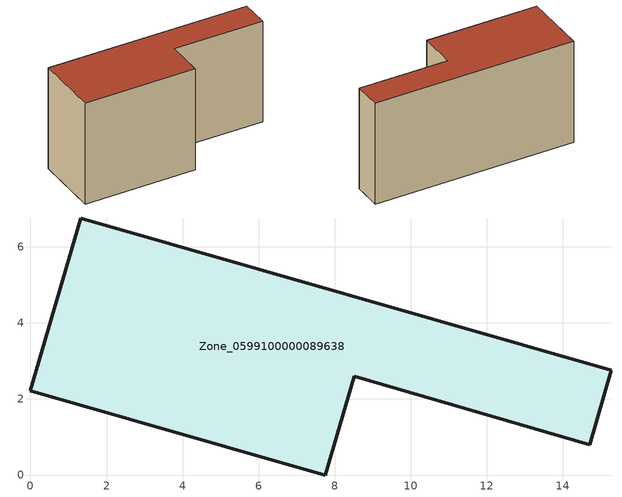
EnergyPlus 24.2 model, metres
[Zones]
Zone_0599100000089638
 floor ground (C_G): 0,2.22 1.32,6.76 15.27,2.75 14.71,0.8 8.51,2.6 7.75,0 z0
 wall outside (C_F): 1.32,6.76 0,2.22 7.75,0 8.51,2.6 14.71,0.8 15.27,2.75 1.32,6.76 z0:7.66
 roof outside (C_R): 15.27,2.75 1.32,6.76 0,2.22 7.75,0 8.51,2.6 14.71,0.8 z7.66
[BUILDING]
Pand.0599100000089638: North Axis=0; Terrain=City; Loads Convergence Tolerance Value=0.04; Temperature Convergence Tolerance Value=0.4; Solar Distribution=FullExterior; Maximum Number of Warmup Days=25; Minimum Number of Warmup Days=1
[Site:Location]
Rotterdam.The.Hague.AP_ZH_NLD Design_Conditions: Latitude=51.96; Longitude=4.45; Time Zone=1; Elevation=-4.5
[SITE:GROUNDTEMPERATURE:BUILDINGSURFACE]
18, 18, 18, 18, 18, 18, 18, 18, 18, 18, 18, 18
[MATERIAL] Thermal Absorptance=0.9; Solar Absorptance=0.7; Visible Absorptance=0.7
Name | Roughness | Thickness | Conductivity | Density | Specific Heat
G.TI.1946 | MediumSmooth | 0.15 | 1 | 540 | 1210
F.TI.1946 | Rough | 0.3 | 0.857143 | 1920 | 840
R.TI.1946 | MediumRough | 0.2 | 0.1 | 1500 | 1000
[CONSTRUCTION]
C_G: G.TI.1946
C_F: F.TI.1946
C_R: R.TI.1946
[ZONE]
Zone_0599100000089638: Type=1; Multiplier=1; Ceiling Height=Autocalculate; Volume=Autocalculate; Floor Area=autocalculate; Part of Total Floor Area=Yes
[ZONEINFILTRATION:DESIGNFLOWRATE]
Infil_Zone_0599100000089638: Zone or ZoneList or Space or SpaceList=Zone_0599100000089638; Schedule=AlwaysOn; Design Flow Rate Calculation Method=Flow/Area; Flow Rate per Floor Area=0.003; Constant Term Coefficient=1; Temperature Term Coefficient=0; Velocity Term Coefficient=0; Velocity Squared Term Coefficient=0
[HVACTEMPLATE:ZONE:IDEALLOADSAIRSYSTEM]
Zone_0599100000089638: Maximum Heating Supply Air Temperature=50; Minimum Cooling Supply Air Temperature=13; Maximum Heating Supply Air Humidity Ratio=0.0156; Minimum Cooling Supply Air Humidity Ratio=0.0077; Heating Limit=NoLimit; Cooling Limit=NoLimit; Dehumidification Control Type=ConstantSensibleHeatRatio; Cooling Sensible Heat Ratio=0.7; Dehumidification Setpoint=60; Humidification Control Type=None; Humidification Setpoint=30; Outdoor Air Method=None; Outdoor Air Flow Rate per Person=0.00944; Outdoor Air Flow Rate per Zone Floor Area=0; Outdoor Air Flow Rate per Zone=0; Demand Controlled Ventilation Type=None; Outdoor Air Economizer Type=NoEconomizer; Heat Recovery Type=None; Sensible Heat Recovery Effectiveness=0.7; Latent Heat Recovery Effectiveness=0.65
[ZONECONTROL:THERMOSTAT]
ThermostatControl_Zone_0599100000089638: Zone or ZoneList=Zone_0599100000089638; Control Type Schedule=DualSetpointControlType; Control 1=Thermostat_Zone_0599100000089638; Temperature Difference Between Cutout And Setpoint=0
[THERMOSTATSETPOINT:DUALSETPOINT]
Thermostat_Zone_0599100000089638: Heating Setpoint Temperature Schedule=HeatingSetpoint_Zone_0599100000089638; Cooling Setpoint Temperature Schedule=CoolingSetpoint_Zone_0599100000089638
[SCHEDULE:COMPACT]
HeatingSetpoint_Zone_0599100000089638: Through: 12/31, For: AllDays, Until: 24:00, 21
CoolingSetpoint_Zone_0599100000089638: Through: 12/31, For: AllDays, Until: 24:00, 24
DualSetpointControlType: Through: 12/31, For: AllDays, Until: 24:00, 4
AlwaysOn: Through: 12/31, For: AllDays, Until: 24:00, 1
